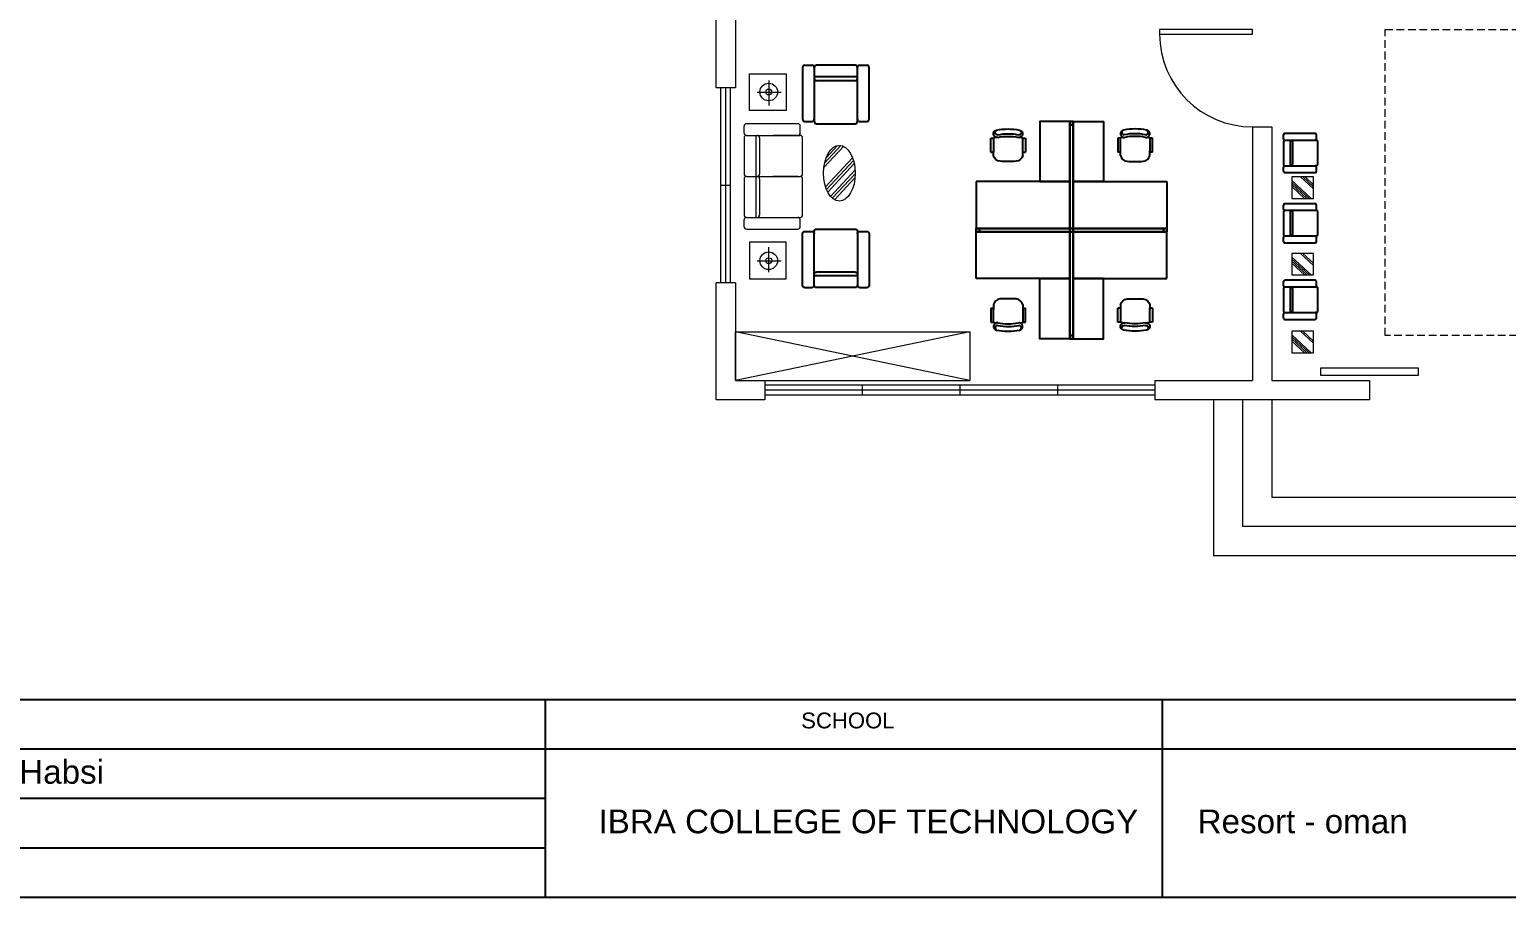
# Model space of a CAD drawing. Header units: inches. Extents: x 4 to 844, y 19 to 530.
# Drawn here: x 423.92 to 472.02, y 67.82 to 96.1 of the extents above; entities that cross this region are included whole.
import ezdxf

# ---------------------------------------------------------------- set-up
doc = ezdxf.new("R2010")
doc.units = ezdxf.units.IN
doc.header["$MEASUREMENT"] = 0
doc.linetypes.add('HIDDEN', pattern=[0.375, 0.25, -0.125])
for name, color, linetype in [('8', 8, 'Continuous'), ('DIM', 7, 'Continuous'), ('DOOR', 2, 'Continuous'), ('FUR', 6, 'Continuous'), ('FURE', 6, 'Continuous')]:
    doc.layers.add(name, color=color, linetype=linetype)
doc.styles.get("Standard").update_dxf_attribs({"font": 'arial.ttf'})

# ---------------------------------------------------------------- blocks, each defined once
blk = doc.blocks.new('PAR0')
for points in [[(-1400, 0), (-1400, 50), (-1350, 50), (-1350, 0)], [(-1350, 0), (-1350, 50), (0, 50), (0, 0)], [(0, 0), (0, 50), (50, 50), (50, 0)], [(50, -1550), (0, -1550), (0, 0), (50, 0)], [(0, -1600), (0, -1550), (50, -1550), (50, -1600)]]:
    blk.add_lwpolyline(points, close=True)
blk = doc.blocks.new('CH3')
for p, q in [((-259, 349), (-259, 141)), ((-218, 349), (-259, 349)), ((-218, 142), (-218, 349)), ((259, 350), (218, 350)), ((218, 350), (218, 142)), ((259, 142), (259, 350)), ((-218, 89), (-218, 163)), ((218, 87), (218, 162))]:
    blk.add_line(p, q)
at = {"linetype": 'Continuous'}
for p, q in [((-218, 141), (-259, 141)), ((259, 142), (218, 142))]:
    blk.add_line(p, q, dxfattribs=at)
for centre, radius, start, end in [((-163, 416), 55.3, 99.8988, 279.7522), ((-166, 436), 35.2, 94.9128, 274.9128), ((0, -348), 836, 78.0899, 101.9101), ((163, 416), 55.3, 260.2478, 80.1012), ((159, 437), 36.2, 265.0872, 70.3213), ((-4, -349), 766, 78.0112, 101.9888), ((18, -535), 913, 91.1567, 100.8714), ((-18, -535), 913, 79.1286, 88.8433), ((-111, 115), 111, 193.2566, 265.9234), ((0, 1666), 1666, 265.9234, 274.0766), ((111, 115), 111, 274.0766, 345.8334)]:
    blk.add_arc(centre, radius, start, end, dxfattribs=at)
for centre, start, end in [((-181, 309), 90.7226, 132.8382), ((180, 309), 47.1618, 87.5717)]:
    blk.add_arc(centre, 54.9, start, end)
blk = doc.blocks.new('STAFF')
at = {"layer": 'FUR'}
for points in [[(-1400, 900), (-1400, 1600), (0, 1600), (0, 900)], [(-450, 900), (0, 900), (0, 0), (-450, 0)]]:
    blk.add_lwpolyline(points, close=True, dxfattribs=at)
at = {"layer": 'FUR', "rotation": 180}
blk.add_blockref('CH3', (-925, 600), dxfattribs=at)
blk = doc.blocks.new('PAR2')
at = {"layer": 'FUR'}
for name, p in [('PAR0', (0, 0)), ('STAFF', (0, -1600))]:
    blk.add_blockref(name, p, dxfattribs=at)
blk = doc.blocks.new('PAR7')
at = {"layer": 'FUR', "xscale": -1, "rotation": 180}
blk.add_blockref('PAR2', (1400, -700), dxfattribs=at)
at = {"layer": 'FUR', "rotation": 180}
blk.add_blockref('PAR2', (1450, -700), dxfattribs=at)
at = {"layer": 'FUR'}
blk.add_blockref('PAR2', (1400, -750), dxfattribs=at)
at = {"layer": 'FUR', "xscale": -1}
blk.add_blockref('PAR2', (1450, -750), dxfattribs=at)
blk = doc.blocks.new('开放办公09')
at = {"layer": 'FUR'}
blk.add_blockref('PAR7', (0, 1450), dxfattribs=at)
blk = doc.blocks.new('SOFA1人')
at = {"layer": 'FUR'}
for p, q in [((-423, 0), (-327, 0)), ((263, 0), (-263, 0)), ((327, 0), (423, 0)), ((-455, -32), (-455, -736)), ((-295, -32), (-295, -768)), ((-295, -32), (-295, -768)), ((295, -160), (-295, -160)), ((295, -768), (295, -32)), ((455, -736), (455, -32)), ((263, -213), (-263, -213)), ((-423, -768), (-327, -768)), ((-263, -800), (263, -800)), ((327, -768), (423, -768))]:
    blk.add_line(p, q, dxfattribs=at)
for centre, start, end in [((-423, -32), 90, 180), ((-327, -32), 0, 90), ((-263, -32), 90, 180), ((263, -32), 0, 90), ((327, -32), 90, 180), ((423, -32), 0, 90), ((-263, -181), 180, 270), ((263, -181), 270, 0), ((-423, -736), 180, 270), ((-327, -736), 270, 0), ((-263, -768), 180, 270), ((263, -768), 270, 0), ((327, -736), 180, 270), ((423, -736), 270, 0)]:
    blk.add_arc(centre, 32, start, end, dxfattribs=at)
blk = doc.blocks.new('A$C621A3C92')
at = {"layer": 'FUR'}
blk.add_blockref('SOFA1人', (455, 800), dxfattribs=at)

msp = doc.modelspace()

# ---------------------------------------------------------------- linework, layer by layer
at = {"color": 18, "lineweight": 0, "true_color": 0x000000}
for p, q in [((446.277, 94.19747), (446.277, 96.73831)), ((446.91221, 96.73831), (446.91221, 94.19747)), ((446.91221, 94.19747), (446.277, 94.19747)), ((446.4358, 87.84535), (446.4358, 94.19747)), ((446.5946, 87.84535), (446.5946, 94.19747)), ((446.75341, 87.84535), (446.75341, 94.19747)), ((463.74531, 92.92704), (463.74531, 84.6693)), ((463.74531, 92.92704), (464.38052, 92.92704)), ((464.38052, 92.92704), (464.38052, 84.6693)), ((446.75341, 91.02141), (446.4358, 91.02141)), ((446.277, 84.03409), (446.277, 87.84535)), ((446.91221, 87.84535), (446.277, 87.84535)), ((446.91221, 87.84535), (446.91221, 84.6693)), ((446.91221, 84.6693), (446.91221, 86.25733)), ((446.91221, 86.25733), (454.5405, 86.25733)), ((454.5405, 84.6693), (446.91221, 86.25733)), ((454.5405, 86.25733), (446.91221, 84.6693)), ((454.5405, 86.25733), (454.5405, 84.6693)), ((446.91221, 84.6693), (447.86503, 84.6693)), ((446.91221, 84.6693), (454.5405, 84.6693)), ((447.86503, 84.6693), (447.86503, 84.03409)), ((460.56925, 84.6693), (463.74531, 84.6693)), ((460.56925, 84.6693), (460.56925, 84.03409)), ((464.38052, 84.6693), (467.55657, 84.6693)), ((465.97317, 85.08398), (469.14923, 85.08398)), ((465.97317, 84.82989), (465.97317, 85.08398)), ((469.14923, 84.82989), (465.97317, 84.82989)), ((467.55657, 84.6693), (467.55657, 84.03409)), ((469.14923, 85.08398), (469.14923, 84.82989)), ((460.56925, 84.51049), (447.86503, 84.51049)), ((460.56925, 84.35169), (447.86503, 84.35169)), ((460.56925, 84.19289), (447.86503, 84.19289)), ((451.04108, 84.51049), (451.04108, 84.19289)), ((454.21714, 84.51049), (454.21714, 84.19289)), ((457.39319, 84.51049), (457.39319, 84.19289)), ((447.86503, 84.03409), (446.277, 84.03409)), ((467.55657, 84.03409), (460.56925, 84.03409)), ((462.47488, 84.03409), (462.47488, 78.9524)), ((463.4277, 84.03409), (463.4277, 79.90521)), ((464.38052, 84.03409), (464.38052, 80.85803)), ((477.08474, 80.85803), (464.38052, 80.85803)), ((478.03756, 79.90521), (463.4277, 79.90521)), ((478.99038, 78.9524), (462.47488, 78.9524))]:
    msp.add_line(p, q, dxfattribs=at)
at = {"color": 240, "true_color": 0xed1f24}
for p, q in [((551.68661, 74.26527), (396.64954, 74.26527)), ((460.80347, 74.26527), (460.80347, 67.82329)), ((551.68661, 72.65478), (403.12329, 72.65478)), ((440.70954, 71.04428), (403.12329, 71.04428)), ((440.70954, 69.43379), (403.12329, 69.43379)), ((551.68661, 67.82329), (396.64954, 67.82329)), ((551.68661, 67.82329), (396.64954, 67.82329))]:
    msp.add_line(p, q, dxfattribs=at)
at = {"color": 240}
for p in [(440.70954, 74.26527), (440.70954, 71.04428)]:
    msp.add_line(p, (440.70954, 67.82329), dxfattribs=at)
at = {"color": 18, "linetype": 'HIDDEN', "lineweight": 0, "true_color": 0x000000}
msp.add_lwpolyline([(468.06554, 96.10021), (473.49049, 96.10021), (473.49049, 86.13057), (468.06554, 86.13057)], close=True, dxfattribs=at)
at = {"layer": '8', "color": 18, "lineweight": 0, "true_color": 0x000000}
for p, q in [((449.78944, 91.60254), (450.43275, 92.29397)), ((449.81492, 91.7524), (450.34518, 92.32232)), ((449.84373, 90.97774), (450.72477, 91.92467)), ((449.87018, 91.93426), (450.22784, 92.31867)), ((449.87556, 90.88948), (450.75503, 91.83473)), ((449.91328, 90.80756), (450.77939, 91.73844)), ((450.00601, 90.66653), (450.80666, 91.52705)), ((450.06426, 90.60667), (450.80666, 91.40459)), ((450.1322, 90.55722), (450.80666, 91.28212)), ((465.66305, 90.60055), (465.03518, 91.18473)), ((465.59109, 90.60055), (465.03518, 91.11778)), ((465.51913, 90.60055), (465.03518, 91.05082)), ((465.44717, 90.60055), (465.03518, 90.98387)), ((465.73544, 90.91222), (465.31779, 91.30081)), ((465.73544, 90.97917), (465.38975, 91.30081)), ((465.73544, 91.04613), (465.46171, 91.30081)), ((465.66305, 88.10604), (465.03518, 88.69022)), ((465.59109, 88.10604), (465.03518, 88.62327)), ((465.51913, 88.10604), (465.03518, 88.55632)), ((465.73544, 88.41771), (465.31779, 88.8063)), ((465.73544, 88.48467), (465.38975, 88.8063)), ((465.44717, 88.10604), (465.03518, 88.48936)), ((465.66305, 85.5692), (465.03518, 86.15338)), ((465.73544, 85.88087), (465.31779, 86.26946)), ((465.73544, 85.94783), (465.38975, 86.26946)), ((465.59109, 85.5692), (465.03518, 86.08643)), ((465.51913, 85.5692), (465.03518, 86.01948)), ((465.44717, 85.5692), (465.03518, 85.95252))]:
    msp.add_line(p, q, dxfattribs=at)
at = {"layer": 'DIM', "color": 18, "lineweight": 0, "true_color": 0x000000}
for p, q in [((447.99342, 94.44134), (447.99342, 93.62195)), ((447.61703, 94.06484), (448.40007, 94.06484)), ((447.99342, 88.19207), (447.99342, 89.01145)), ((447.61703, 88.56856), (448.40007, 88.56856))]:
    msp.add_line(p, q, dxfattribs=at)
for centre, radius in [((447.99342, 94.06484), 0.28653), ((447.99342, 94.06484), 0.09586), ((447.99342, 88.56856), 0.28653), ((447.99342, 88.56856), 0.09586)]:
    msp.add_circle(centre, radius, dxfattribs=at)
at = {"layer": 'DOOR', "color": 18, "lineweight": 0, "true_color": 0x000000}
msp.add_lwpolyline([(463.74531, 96.1031), (460.72398, 96.1031), (460.72398, 95.95203), (463.74531, 95.95203)], close=True, dxfattribs=at)
msp.add_arc((463.74531, 95.95203), 3.02133, 180, 270, dxfattribs=at)
at = {"layer": 'FUR', "color": 18, "lineweight": 0, "true_color": 0x000000}
for points in [[(448.56103, 93.4643), (447.36931, 93.4643), (447.36931, 94.65602), (448.56103, 94.65602)], [(448.56103, 89.16911), (447.36931, 89.16911), (447.36931, 87.97738), (448.56103, 87.97738)]]:
    msp.add_lwpolyline(points, close=True, dxfattribs=at)
at = {"layer": 'FURE', "color": 18, "lineweight": 0, "true_color": 0x000000}
for p, q in [((447.18862, 92.7277), (447.18862, 92.95651)), ((448.94284, 93.03278), (447.26489, 93.03278)), ((449.01911, 92.7277), (449.01911, 92.95651)), ((447.18862, 92.57516), (447.18862, 91.39297)), ((447.26489, 92.65143), (449.01911, 92.65143)), ((447.56997, 92.65143), (447.56997, 91.3167)), ((447.69709, 92.57516), (447.69709, 91.39297)), ((448.94284, 92.65143), (448.13797, 92.65143)), ((448.94284, 92.65143), (448.13797, 92.65143)), ((449.09538, 91.39297), (449.09538, 92.57516)), ((447.18862, 91.24043), (447.18862, 90.05825)), ((447.26489, 91.3167), (449.01911, 91.3167)), ((447.56997, 91.3167), (447.56997, 89.98198)), ((447.69709, 91.24043), (447.69709, 90.05825)), ((448.94284, 91.3167), (448.13797, 91.3167)), ((449.09538, 90.05825), (449.09538, 91.24043)), ((447.26489, 89.98198), (449.01911, 89.98198)), ((447.18862, 89.67689), (447.18862, 89.9057)), ((447.26489, 89.60062), (448.94284, 89.60062)), ((449.01911, 89.67689), (449.01911, 89.9057))]:
    msp.add_line(p, q, dxfattribs=at)
for points in [[(465.73544, 91.30081), (465.03518, 91.30081), (465.03518, 90.60055), (465.73544, 90.60055)], [(465.73544, 88.8063), (465.03518, 88.8063), (465.03518, 88.10604), (465.73544, 88.10604)], [(465.73544, 86.26946), (465.03518, 86.26946), (465.03518, 85.5692), (465.73544, 85.5692)]]:
    msp.add_lwpolyline(points, close=True, dxfattribs=at)
for centre, start, end in [((447.26489, 92.95651), 90, 180), ((448.94284, 92.95651), 0, 90), ((447.26489, 92.7277), 180, 270), ((447.26489, 92.57516), 90, 180), ((447.62082, 92.57516), 0, 90), ((448.94284, 92.7277), 270, 0), ((449.01911, 92.57516), 0, 90), ((447.26489, 91.39297), 180, 270), ((447.26489, 91.24043), 90, 180), ((447.62082, 91.39297), 270, 0), ((447.62082, 91.24043), 0, 90), ((449.01911, 91.39297), 270, 0), ((449.01911, 91.24043), 0, 90), ((447.26489, 90.05825), 180, 270), ((447.26489, 89.9057), 90, 180), ((447.62082, 90.05825), 270, 0), ((448.94284, 89.9057), 0, 90), ((449.01911, 90.05825), 270, 0), ((447.26489, 89.67689), 180, 270), ((448.94284, 89.67689), 270, 0)]:
    msp.add_arc(centre, 0.07627, start, end, dxfattribs=at)
msp.add_ellipse((450.29562, 91.41858), major_axis=(0, 0.90793), ratio=0.56932415, dxfattribs=at)

# ---------------------------------------------------------------- block references
at = {"layer": 'FUR', "color": 18, "lineweight": 0, "true_color": 0x000000, "xscale": 0.002178480472118678, "yscale": 0.002178480472118678, "zscale": 0.002178480472118678}
msp.add_blockref('开放办公09', (454.75417, 87.98642), dxfattribs=at)
at = {"layer": 'FURE', "color": 18, "lineweight": 0, "true_color": 0x000000, "xscale": 0.002383440458823553, "yscale": 0.002383440458823553, "zscale": 0.002383440458823553}
msp.add_blockref('A$C621A3C92', (449.09538, 93.03278), dxfattribs=at)
at = {"layer": 'FURE', "color": 18, "lineweight": 0, "true_color": 0x000000}
for p, xscale, yscale, zscale, rotation in [((465.87549, 91.44086), 0.001400521324845885, 0.001400521324845885, 0.001400521324845885, 89.99999999999999), ((465.87549, 89.15245), 0.001400521324845885, 0.001400521324845885, 0.001400521324845885, 89.99999999999999), ((449.09538, 89.60062), -0.002383440458823553, 0.002383440458823553, 0.002383440458823553, 180), ((465.87549, 86.65794), 0.001400521324845885, 0.001400521324845885, 0.001400521324845885, 89.99999999999999)]:
    msp.add_blockref('A$C621A3C92', p, dxfattribs=dict(at, xscale=xscale, yscale=yscale, zscale=zscale, rotation=rotation))

# ---------------------------------------------------------------- texts
at = {"color": 18, "true_color": 0x000000}
msp.add_text('SCHOOL', height=0.515359, dxfattribs=at).set_placement((449.05062, 73.3324))
at = {"color": 3}
for s, p in [('Rehab Salim Said Salim AL-Habsi', (409.96009, 71.5292)), ('IBRA COLLEGE OF TECHNOLOGY', (442.4486, 69.91524)), ('Resort - oman', (461.96188, 69.91524))]:
    msp.add_text(s, height=0.773038, dxfattribs=at).set_placement(p)

doc.saveas('drawing.dxf')
